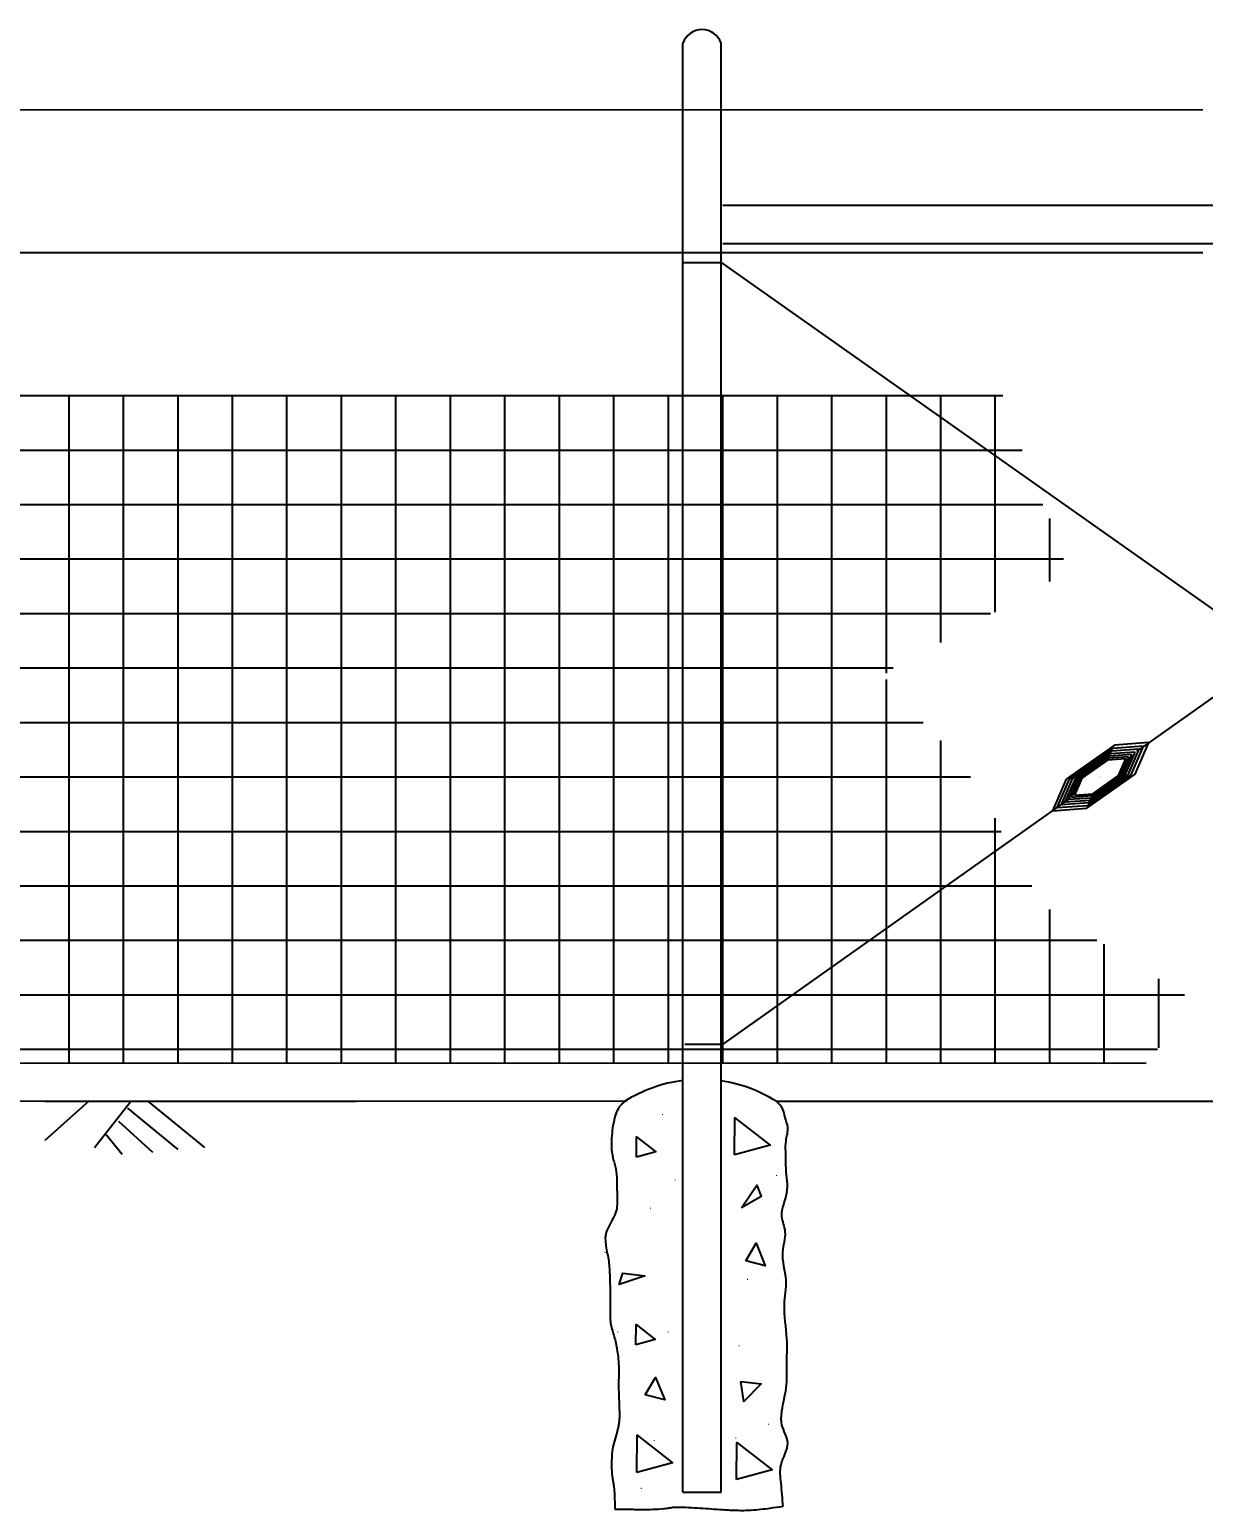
# Model space of a CAD drawing. Extents: x -800 to -719.3, y 369.4 to 418.9.
# Drawn here: x -786.68 to -779.5, y 408.18 to 417.24 of the extents above; entities that cross this region are included whole.
import ezdxf

# ---------------------------------------------------------------- set-up
doc = ezdxf.new("R2010")
doc.units = 0
doc.layers.add('mc_FENCE-WM', color=7, linetype='Continuous')

msp = doc.modelspace()

# ---------------------------------------------------------------- linework, layer by layer
at = {"layer": 'mc_FENCE-WM'}
for p, q in [((-782.6806, 408.2919), (-782.6806, 417.1598)), ((-782.4472, 408.2919), (-782.4472, 417.1598)), ((-796.6806, 416.7515), (-779.4993, 416.7545)), ((-782.6693, 416.7515), (-782.6693, 416.7515)), ((-782.436, 416.1681), (-775.6781, 416.1681)), ((-789.5639, 415.8792), (-779.4991, 415.8792)), ((-782.6693, 415.8765), (-782.6693, 415.8765)), ((-782.6693, 415.8765), (-782.6693, 415.8765)), ((-782.6693, 415.8765), (-782.6693, 415.8765)), ((-782.436, 415.9348), (-775.6781, 415.9348)), ((-782.6806, 415.8181), (-782.4472, 415.8181)), ((-782.4472, 415.8181), (-778.3585, 412.932)), ((-775.6806, 415.8181), (-779.9059, 412.826)), ((-780.7328, 415.0015), (-796.4472, 415.0015)), ((-789.5639, 415.0042), (-780.7226, 415.0042)), ((-786.436, 410.9203), (-786.436, 415.0032)), ((-786.1026, 410.9202), (-786.1026, 415.0033)), ((-785.7693, 410.9201), (-785.7693, 415.0033)), ((-785.436, 410.9201), (-785.436, 415.0034)), ((-785.1026, 410.92), (-785.1026, 415.0035)), ((-784.7693, 410.9199), (-784.7693, 415.0035)), ((-784.436, 410.9199), (-784.436, 415.0036)), ((-784.1026, 410.9198), (-784.1026, 415.0036)), ((-783.7693, 410.9197), (-783.7693, 415.0037)), ((-783.436, 410.9197), (-783.436, 415.0038)), ((-783.1026, 410.9196), (-783.1026, 415.0038)), ((-782.7693, 410.9195), (-782.7693, 415.0039)), ((-782.6368, 415.0015), (-782.6368, 415.0015)), ((-782.6368, 415.0015), (-782.6368, 415.0015)), ((-782.6368, 415.0015), (-782.6368, 415.0015)), ((-782.6368, 415.0015), (-782.6368, 415.0015)), ((-782.6368, 415.0015), (-782.6368, 415.0015)), ((-782.436, 410.9195), (-782.436, 415.0039)), ((-782.1026, 410.9194), (-782.1026, 415.004)), ((-781.7693, 410.9194), (-781.7693, 415.004)), ((-781.436, 413.3056), (-781.436, 415.0041)), ((-781.1026, 413.492), (-781.1026, 415.0042)), ((-780.7693, 413.6784), (-780.7693, 415.0042)), ((-780.6058, 414.6681), (-796.4472, 414.6681)), ((-780.4788, 414.3348), (-796.0746, 414.3348)), ((-780.436, 413.8648), (-780.436, 414.2518)), ((-780.3518, 414.0015), (-795.4359, 414.0015)), ((-780.799, 413.6681), (-794.7962, 413.6681)), ((-781.3951, 413.3348), (-794.1565, 413.3348)), ((-781.436, 410.9193), (-781.436, 413.267)), ((-781.2113, 413.0015), (-793.5168, 413.0015)), ((-781.1026, 410.9192), (-781.1026, 412.8918)), ((-779.83, 412.8804), (-780.0406, 412.8652)), ((-779.9146, 412.6869), (-779.83, 412.8804)), ((-780.0406, 412.8652), (-780.3359, 412.6565)), ((-780.0517, 412.8439), (-780.3175, 412.6561)), ((-780.0595, 412.8265), (-780.2987, 412.6574)), ((-780.0665, 412.8107), (-780.2818, 412.6586)), ((-780.0728, 412.7966), (-780.2665, 412.6596)), ((-780.0784, 412.7838), (-780.2528, 412.6606)), ((-779.954, 412.7928), (-780.0784, 412.7838)), ((-779.9346, 412.8065), (-780.0728, 412.7966)), ((-779.9129, 412.8218), (-780.0665, 412.8107)), ((-779.8888, 412.8388), (-780.0595, 412.8265)), ((-779.8621, 412.8576), (-780.0517, 412.8439)), ((-780.004, 412.6785), (-779.954, 412.7928)), ((-779.9901, 412.6796), (-779.9346, 412.8065)), ((-779.9746, 412.6807), (-779.9129, 412.8218)), ((-779.9574, 412.682), (-779.8888, 412.8388)), ((-779.9383, 412.6834), (-779.8621, 412.8576)), ((-780.0835, 412.7723), (-780.2404, 412.6614)), ((-779.9716, 412.7804), (-780.0835, 412.7723)), ((-780.0165, 412.6776), (-779.9716, 412.7804)), ((-780.9212, 412.6681), (-792.8772, 412.6681)), ((-780.3359, 412.6565), (-780.4205, 412.463)), ((-780.3175, 412.6561), (-780.3937, 412.482)), ((-780.2987, 412.6574), (-780.3672, 412.5007)), ((-780.2818, 412.6586), (-780.3434, 412.5175)), ((-780.2665, 412.6596), (-780.322, 412.5327)), ((-780.2528, 412.6606), (-780.3028, 412.5463)), ((-780.2404, 412.6614), (-780.2854, 412.5586)), ((-780.2099, 412.4782), (-779.9146, 412.6869)), ((-780.2041, 412.4956), (-779.9383, 412.6834)), ((-780.1966, 412.513), (-779.9574, 412.682)), ((-780.1899, 412.5286), (-779.9746, 412.6807)), ((-780.1838, 412.5426), (-779.9901, 412.6796)), ((-780.1784, 412.5553), (-780.004, 412.6785)), ((-780.1735, 412.5667), (-780.0165, 412.6776)), ((-780.1285, 412.6695), (-780.1285, 412.6695)), ((-780.1284, 412.6695), (-780.1284, 412.6695)), ((-780.1283, 412.6696), (-780.1283, 412.6696)), ((-780.1282, 412.6697), (-780.1282, 412.6697)), ((-780.128, 412.6697), (-780.128, 412.6697)), ((-780.1279, 412.6698), (-780.1279, 412.6698)), ((-780.1252, 412.6717), (-780.1252, 412.6717)), ((-780.3174, 412.5348), (-782.4368, 411.0348)), ((-780.3672, 412.5007), (-780.1966, 412.513)), ((-780.3434, 412.5175), (-780.1899, 412.5286)), ((-780.322, 412.5327), (-780.1838, 412.5426)), ((-780.3028, 412.5463), (-780.1784, 412.5553)), ((-780.2854, 412.5586), (-780.1735, 412.5667)), ((-780.4205, 412.463), (-780.2099, 412.4782)), ((-780.3937, 412.482), (-780.2041, 412.4956)), ((-780.7338, 412.3348), (-792.2375, 412.3348)), ((-780.7693, 410.9192), (-780.7693, 412.4179)), ((-780.5465, 412.0015), (-791.5978, 412.0015)), ((-780.436, 410.9191), (-780.436, 411.8591)), ((-780.1474, 411.6681), (-790.9581, 411.6681)), ((-780.1026, 410.919), (-780.1026, 411.6468)), ((-779.7693, 411.0114), (-779.7693, 411.4345)), ((-779.6126, 411.3348), (-790.3071, 411.3348)), ((-779.7775, 411.0015), (-789.6806, 411.0015)), ((-782.6693, 411.0348), (-782.436, 411.0348)), ((-789.6806, 410.9209), (-779.8457, 410.919)), ((-789.0868, 410.6858), (-783.0244, 410.6876)), ((-786.3132, 410.6868), (-786.5847, 410.4452)), ((-786.5847, 410.6862), (-784.6799, 410.6862)), ((-786.0557, 410.6851), (-786.2796, 410.4002)), ((-786.0778, 410.6423), (-785.771, 410.3897)), ((-785.9512, 410.6839), (-785.608, 410.4014)), ((-782.1099, 410.6848), (-776.0848, 410.6848)), ((-786.1338, 410.5637), (-785.9244, 410.373)), ((-786.2082, 410.482), (-786.11, 410.3615)), ((-782.6806, 408.2919), (-782.4472, 408.2919))]:
    msp.add_line(p, q, dxfattribs=at)
for points in [[(-782.3647, 410.3566), (-782.363, 410.5843), (-782.146, 410.4163)], [(-782.9649, 410.3432), (-782.9639, 410.467), (-782.846, 410.3757)], [(-782.3216, 410.0334), (-782.2275, 410.1715), (-782.2024, 410.1025)], [(-782.2958, 409.7089), (-782.2331, 409.8156), (-782.1766, 409.6775)], [(-782.9118, 409.6171), (-783.0699, 409.5633), (-783.0485, 409.6335)], [(-782.9683, 409.1948), (-782.9674, 409.3185), (-782.8495, 409.2273)], [(-782.9104, 408.8882), (-782.8477, 408.9948), (-782.7912, 408.8568)], [(-782.3252, 408.9703), (-782.2024, 408.9549), (-782.3069, 408.8485)], [(-782.9619, 408.4134), (-782.9602, 408.641), (-782.7432, 408.473)], [(-782.3522, 408.3693), (-782.3504, 408.597), (-782.1335, 408.429)]]:
    msp.add_lwpolyline(points, close=True, dxfattribs=at)
for centre, radius, start, end in [((-782.5639, 417.12), 0.1233, 18.81361, 161.18639), ((-782.5724, 409.9529), 0.8658, 97.17572, 122.28918), ((-782.5724, 409.9529), 0.8658, 57.71082, 81.68625)]:
    msp.add_arc(centre, radius, start, end, dxfattribs=at)
for points in [[(-783.1032, 410.319), (-783.1146, 410.3893), (-783.1146, 410.4597), (-783.0961, 410.5838), (-783.0498, 410.6727), (-783.0349, 410.6848)], [(-782.0505, 410.3025), (-782.0517, 410.3782), (-782.0498, 410.4412), (-782.0387, 410.5264), (-782.0554, 410.5856), (-782.0702, 410.6375), (-782.11, 410.6849)], [(-783.1032, 410.319), (-783.0943, 410.2887), (-783.085, 410.2187), (-783.0847, 410.1829), (-783.0841, 410.1472), (-783.0832, 410.1205), (-783.0829, 410.0937), (-783.0841, 410.0403), (-783.0881, 410.0149), (-783.0968, 409.9903), (-783.1215, 409.9425), (-783.1453, 409.8948), (-783.1528, 409.8704), (-783.1553, 409.8453), (-783.1511, 409.7992), (-783.1429, 409.7529), (-783.1346, 409.7064), (-783.1299, 409.6598), (-783.127, 409.5733), (-783.1248, 409.4868), (-783.1246, 409.4695), (-783.1253, 409.4176), (-783.1257, 409.383), (-783.1248, 409.3484), (-783.1193, 409.3102), (-783.1092, 409.2727), (-783.098, 409.2353), (-783.0892, 409.1974), (-783.0842, 409.1677), (-783.0795, 409.1379), (-783.0739, 409.0779), (-783.0739, 408.9427), (-783.0729, 408.8955), (-783.0712, 408.8483), (-783.0696, 408.8011), (-783.0689, 408.754), (-783.0706, 408.7253), (-783.0752, 408.6969), (-783.0897, 408.6406), (-783.1052, 408.5844), (-783.1146, 408.5275), (-783.1163, 408.4969), (-783.117, 408.4662), (-783.1146, 408.4049), (-783.111, 408.375), (-783.106, 408.3452), (-783.1016, 408.3154), (-783.0994, 408.2854), (-783.0976, 408.1876)], [(-782.068, 408.2061), (-782.0798, 408.3471), (-782.0798, 408.4603), (-782.0391, 408.5955), (-782.0747, 408.7056), (-782.0747, 408.7905), (-782.0493, 408.9289), (-782.0442, 409.0956), (-782.0442, 409.2308), (-782.0594, 409.4416), (-782.0493, 409.5894), (-782.0696, 409.7623), (-782.0543, 409.885), (-782.0747, 409.9825), (-782.0442, 410.124), (-782.0493, 410.2718), (-782.0505, 410.3025)], [(-783.0976, 408.1876), (-783.0423, 408.1891), (-783.0143, 408.189), (-782.9863, 408.1878), (-782.9584, 408.1865), (-782.9304, 408.186), (-782.7981, 408.1923), (-782.7778, 408.1945), (-782.7575, 408.1977), (-782.7372, 408.2005), (-782.7168, 408.2017), (-782.6456, 408.1996), (-782.5744, 408.1954), (-782.437, 408.186), (-782.3506, 408.1817), (-782.3073, 408.1813), (-782.2857, 408.1818), (-782.2641, 408.1828), (-782.2055, 408.1881), (-782.1471, 408.1954), (-782.068, 408.2061)]]:
    msp.add_spline(points, degree=3, dxfattribs=at)

# ---------------------------------------------------------------- texts
for p in [(-782.8141, 410.6004), (-782.7369, 410.1984), (-782.1157, 410.227), (-782.8869, 410.027), (-783.1654, 409.7556), (-782.2942, 409.5913), (-783.0868, 409.2698), (-782.7798, 409.2698), (-782.3442, 409.1841), (-782.1657, 408.7055), (-782.8655, 408.6055), (-782.3656, 408.6198), (-782.9444, 408.3124)]:
    msp.add_text('.', height=0.0467, dxfattribs=at).set_placement(p)

doc.saveas('drawing.dxf')
